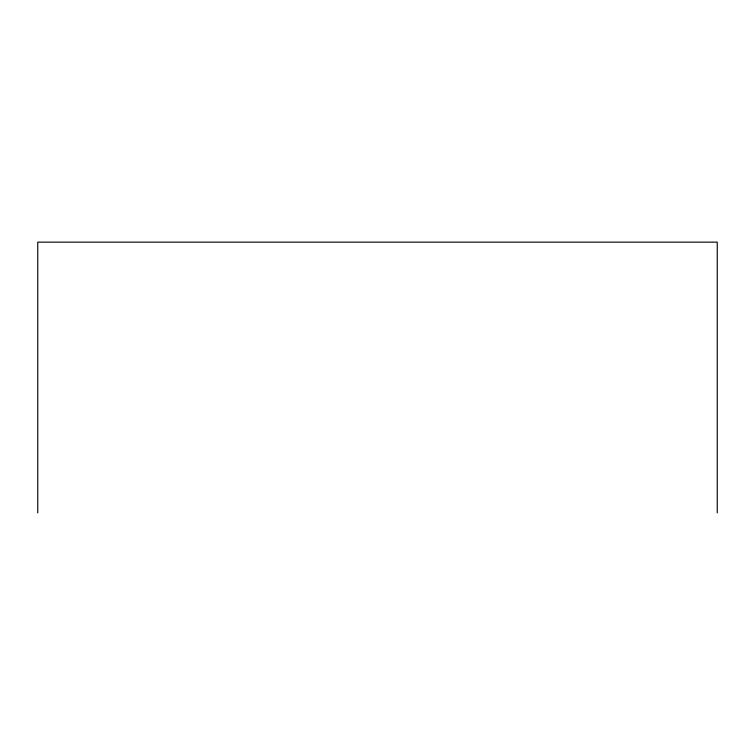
<?xml version="1.0" encoding="UTF-8"?>
<svg xmlns="http://www.w3.org/2000/svg" width="755" height="755" viewBox="0 0 755 755"><rect width="100%" height="100%" fill="white"/><g stroke="black" fill="none" stroke-linecap="round" stroke-linejoin="round"><path stroke-width="1.13" d="M717.25 512.862L717.25 242.138L37.75 242.138L37.75 512.862"/></g></svg>
